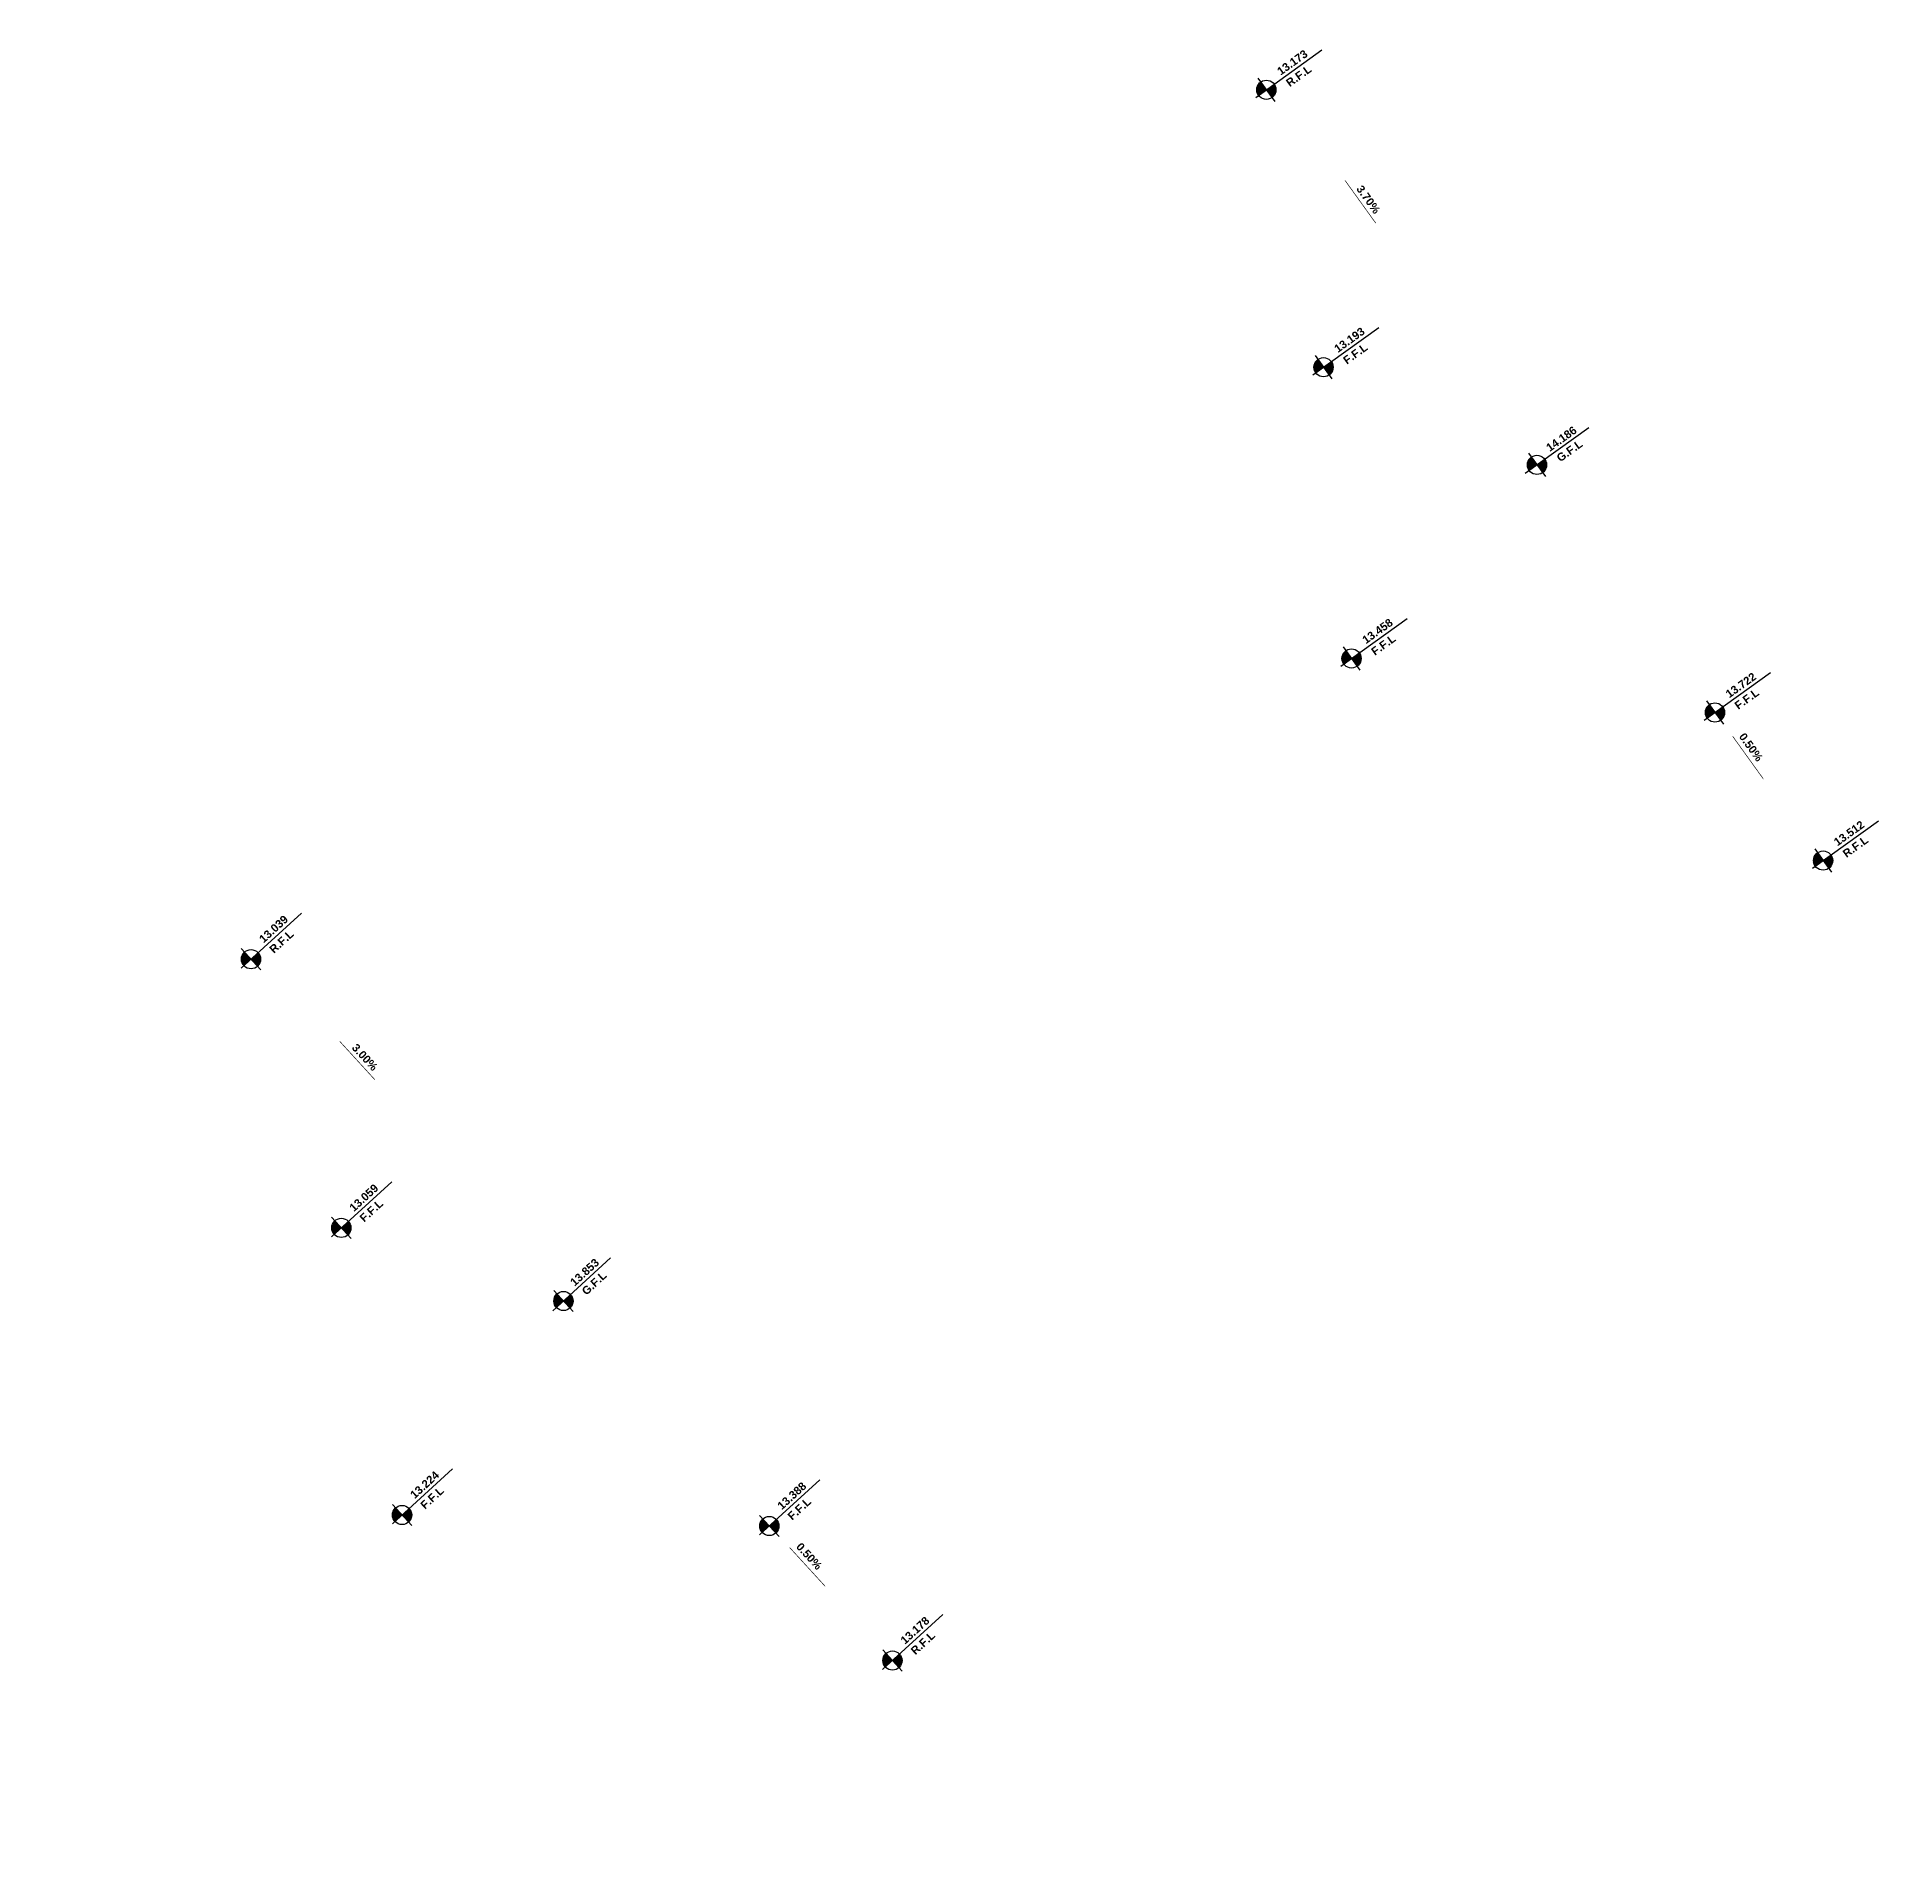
# Model space of a CAD drawing. Extents: x 406735 to 407516, y 2905844 to 2906372.
# Drawn here: x 407009 to 407066.8, y 2906275.4 to 2906332.3 of the extents above; entities that cross this region are included whole.
import ezdxf
from ezdxf.enums import TextEntityAlignment as Align

# ---------------------------------------------------------------- set-up
doc = ezdxf.new("R2010")
doc.units = 0
doc.layers.add('L-ANNO-TEXT', color=50, linetype='Continuous')
doc.styles.add('DIM-2_$0$DIM&GRADING 44$0$EN-SB', font='swissb.ttf')
pattern_1 = [(270, (-0.021753, 30.431604), (0.01875, -2e-18), [])]
pattern_2 = [(270, (-3.633855, 22.349622), (0.01875, -2e-18), [])]
pattern_3 = [(270, (-9e-11, 6.449622), (0.01875, -2e-18), [])]
pattern_4 = [(270, (0.042924, 0.719622), (0.01875, -2e-18), [])]
pattern_5 = [(270, (0, 15.979406), (0.01875, -2e-18), [])]
pattern_6 = [(270, (-8.233908, 14.44981), (0.01875, -2e-18), [])]
pattern_7 = [(270, (0.007282, 30.449622), (0.01875, -2e-18), [])]
pattern_8 = [(270, (-3.579874, 22.349622), (0.01875, -2e-18), [])]
pattern_9 = [(270, (-7e-11, 6.449622), (0.01875, -2e-18), [])]
pattern_10 = [(270, (1e-09, 0.749622), (0.01875, -2e-18), [])]

# ---------------------------------------------------------------- blocks, each defined once
blk = doc.blocks.new('*U50')
h = blk.add_hatch()
h.set_pattern_fill('ANSI31', color=256, scale=0.15, angle=225, style=0)
h.set_pattern_definition(pattern_1)
edge = h.paths.add_edge_path()
edge.add_line((-0.322, 30.432), (-0.022, 30.432))
edge.add_line((-0.022, 30.432), (-0.022, 30.732))
edge.add_ellipse((-0.022, 30.432), major_axis=(-0.212, -0.212), ratio=1, start_angle=225, end_angle=315)
h = blk.add_hatch()
h.set_pattern_fill('ANSI31', color=256, scale=0.15, angle=225, style=0)
h.set_pattern_definition(pattern_1)
edge = h.paths.add_edge_path()
edge.add_ellipse((-0.022, 30.432), major_axis=(-0.212, -0.212), ratio=1, start_angle=45, end_angle=135)
edge.add_line((0.278, 30.432), (-0.022, 30.432))
edge.add_line((-0.022, 30.432), (-0.022, 30.132))
h = blk.add_hatch()
h.set_pattern_fill('ANSI31', color=256, scale=0.15, angle=225, style=0)
h.set_pattern_definition(pattern_2)
edge = h.paths.add_edge_path()
edge.add_line((-3.934, 22.35), (-3.634, 22.35))
edge.add_line((-3.634, 22.35), (-3.634, 22.65))
edge.add_ellipse((-3.634, 22.35), major_axis=(-0.212, -0.212), ratio=1, start_angle=225, end_angle=315)
h = blk.add_hatch()
h.set_pattern_fill('ANSI31', color=256, scale=0.15, angle=225, style=0)
h.set_pattern_definition(pattern_2)
edge = h.paths.add_edge_path()
edge.add_ellipse((-3.634, 22.35), major_axis=(-0.212, -0.212), ratio=1, start_angle=45, end_angle=135)
edge.add_line((-3.334, 22.35), (-3.634, 22.35))
edge.add_line((-3.634, 22.35), (-3.634, 22.05))
h = blk.add_hatch()
h.set_pattern_fill('ANSI31', color=256, scale=0.15, angle=225, style=0)
h.set_pattern_definition(pattern_5)
edge = h.paths.add_edge_path()
edge.add_line((-0.3, 15.979), (0, 15.979))
edge.add_line((0, 15.979), (0, 16.279))
edge.add_ellipse((0, 15.979), major_axis=(-0.212, -0.212), ratio=1, start_angle=225, end_angle=315)
h = blk.add_hatch()
h.set_pattern_fill('ANSI31', color=256, scale=0.15, angle=225, style=0)
h.set_pattern_definition(pattern_5)
edge = h.paths.add_edge_path()
edge.add_ellipse((0, 15.979), major_axis=(-0.212, -0.212), ratio=1, start_angle=45, end_angle=135)
edge.add_line((0.3, 15.979), (0, 15.979))
edge.add_line((0, 15.979), (0, 15.679))
h = blk.add_hatch()
h.set_pattern_fill('ANSI31', color=256, scale=0.15, angle=225, style=0)
h.set_pattern_definition(pattern_6)
edge = h.paths.add_edge_path()
edge.add_line((-8.534, 14.45), (-8.234, 14.45))
edge.add_line((-8.234, 14.45), (-8.234, 14.75))
edge.add_ellipse((-8.234, 14.45), major_axis=(-0.212, -0.212), ratio=1, start_angle=225, end_angle=315)
h = blk.add_hatch()
h.set_pattern_fill('ANSI31', color=256, scale=0.15, angle=225, style=0)
h.set_pattern_definition(pattern_6)
edge = h.paths.add_edge_path()
edge.add_ellipse((-8.234, 14.45), major_axis=(-0.212, -0.212), ratio=1, start_angle=45, end_angle=135)
edge.add_line((-7.934, 14.45), (-8.234, 14.45))
edge.add_line((-8.234, 14.45), (-8.234, 14.15))
h = blk.add_hatch()
h.set_pattern_fill('ANSI31', color=256, scale=0.15, angle=225, style=0)
h.set_pattern_definition(pattern_3)
edge = h.paths.add_edge_path()
edge.add_line((-0.3, 6.45), (0, 6.45))
edge.add_line((0, 6.45), (0, 6.75))
edge.add_ellipse((0, 6.45), major_axis=(-0.212, -0.212), ratio=1, start_angle=225, end_angle=315)
h = blk.add_hatch()
h.set_pattern_fill('ANSI31', color=256, scale=0.15, angle=225, style=0)
h.set_pattern_definition(pattern_3)
edge = h.paths.add_edge_path()
edge.add_ellipse((0, 6.45), major_axis=(-0.212, -0.212), ratio=1, start_angle=45, end_angle=135)
edge.add_line((0.3, 6.45), (0, 6.45))
edge.add_line((0, 6.45), (0, 6.15))
h = blk.add_hatch()
h.set_pattern_fill('ANSI31', color=256, scale=0.15, angle=225, style=0)
h.set_pattern_definition(pattern_4)
edge = h.paths.add_edge_path()
edge.add_line((-0.257, 0.72), (0.043, 0.72))
edge.add_line((0.043, 0.72), (0.043, 1.02))
edge.add_ellipse((0.043, 0.72), major_axis=(-0.212, -0.212), ratio=1, start_angle=225, end_angle=315)
h = blk.add_hatch()
h.set_pattern_fill('ANSI31', color=256, scale=0.15, angle=225, style=0)
h.set_pattern_definition(pattern_4)
edge = h.paths.add_edge_path()
edge.add_ellipse((0.043, 0.72), major_axis=(-0.212, -0.212), ratio=1, start_angle=45, end_angle=135)
edge.add_line((0.343, 0.72), (0.043, 0.72))
edge.add_line((0.043, 0.72), (0.043, 0.42))
for p, q in [((-0.022, 30.882, 0), (-0.022, 29.982, 0)), ((-0.434, 30.432, 0), (2.113, 30.432, 0)), ((-3.634, 22.8, 0), (-3.634, 21.9, 0)), ((-4.046, 22.35, 0), (-1.499, 22.35, 0)), ((0, 16.429, 0), (0, 15.529, 0)), ((-0.45, 15.979, 0), (1.995, 15.979, 0)), ((-8.234, 14.9, 0), (-8.234, 14, 0)), ((-8.646, 14.45, 0), (-6.099, 14.45, 0)), ((-0.413, 6.45, 0), (2.135, 6.45, 0)), ((0, 6.9, 0), (0, 6, 0)), ((0.043, 1.17, 0), (0.043, 0.27, 0)), ((-0.37, 0.72, 0), (2.178, 0.72, 0))]:
    blk.add_line(p, q)
at = {"elevation": 0}
for points in [[(0.32, 25.054, 0.02, 0.02, 0), (0.32, 26.341, 0.1, 0, 0), (0.32, 26.725, 0, 0, 0)], [(0.016, 5.523, 0.02, 0.02, 0), (0.016, 4.236, 0.1, 0, 0), (0.016, 3.851, 0, 0, 0)]]:
    blk.add_lwpolyline(points, format="xyseb", dxfattribs=at)
for centre in [(-0.022, 30.432, 0), (-3.634, 22.35, 0), (0, 15.979, 0), (-8.234, 14.45, 0), (0, 6.45, 0), (0.043, 0.72, 0)]:
    blk.add_circle(centre, 0.3)
at = {"layer": 'L-ANNO-TEXT', "char_height": 0.25, "attachment_point": 1, "style": 'DIM-2_$0$DIM&GRADING 44$0$EN-SB'}
for s, insert in [('R.F.L', (0.617, 30.321)), ('F.F.L', (-2.995, 22.239)), ('G.F.L', (0.639, 15.868)), ('F.F.L', (-7.595, 14.339)), ('F.F.L', (0.639, 6.339)), ('R.F.L', (0.682, 0.609))]:
    blk.add_mtext_dynamic_manual_height_columns(s, width=0.67373, gutter_width=12.5, heights=[0], dxfattribs=dict(at, insert=insert))
at = {"layer": 'L-ANNO-TEXT', "style": 'DIM-2_$0$DIM&GRADING 44$0$EN-SB'}
for tag, p in [('L7', (0.601, 30.529, 0)), ('L6', (-3.012, 22.447, 0)), ('SIDE-L', (-7.612, 14.547, 0)), ('L2', (0.622, 6.547, 0)), ('L1', (0.665, 0.817, 0))]:
    blk.add_attdef(tag, p, '', height=0.25, rotation=360, dxfattribs=at)
for tag, p in [('L5', (0.439, 25.294, 0)), ('L3', (0.158, 4.417, 0))]:
    blk.add_attdef(tag, text='', height=0.25, rotation=270, dxfattribs=at).set_placement(p, align=Align.RIGHT)
at = {"layer": 'L-ANNO-TEXT', "style": 'DIM-2_$0$DIM&GRADING 44$0$EN-SB', "flags": 8}
blk.add_attdef('L4', (0.561, 16.072, 0), '', height=0.25, rotation=0, dxfattribs=at)
blk = doc.blocks.new('*U49')
h = blk.add_hatch()
h.set_pattern_fill('ANSI31', color=256, scale=0.15, angle=225, style=0)
h.set_pattern_definition(pattern_7)
edge = h.paths.add_edge_path()
edge.add_line((-0.293, 30.45), (0.007, 30.45))
edge.add_line((0.007, 30.45), (0.007, 30.75))
edge.add_ellipse((0.007, 30.45), major_axis=(-0.212, -0.212), ratio=1, start_angle=225, end_angle=315)
h = blk.add_hatch()
h.set_pattern_fill('ANSI31', color=256, scale=0.15, angle=225, style=0)
h.set_pattern_definition(pattern_7)
edge = h.paths.add_edge_path()
edge.add_ellipse((0.007, 30.45), major_axis=(-0.212, -0.212), ratio=1, start_angle=45, end_angle=135)
edge.add_line((0.307, 30.45), (0.007, 30.45))
edge.add_line((0.007, 30.45), (0.007, 30.15))
h = blk.add_hatch()
h.set_pattern_fill('ANSI31', color=256, scale=0.15, angle=225, style=0)
h.set_pattern_definition(pattern_8)
edge = h.paths.add_edge_path()
edge.add_line((-3.88, 22.35), (-3.58, 22.35))
edge.add_line((-3.58, 22.35), (-3.58, 22.65))
edge.add_ellipse((-3.58, 22.35), major_axis=(-0.212, -0.212), ratio=1, start_angle=225, end_angle=315)
h = blk.add_hatch()
h.set_pattern_fill('ANSI31', color=256, scale=0.15, angle=225, style=0)
h.set_pattern_definition(pattern_8)
edge = h.paths.add_edge_path()
edge.add_ellipse((-3.58, 22.35), major_axis=(-0.212, -0.212), ratio=1, start_angle=45, end_angle=135)
edge.add_line((-3.28, 22.35), (-3.58, 22.35))
edge.add_line((-3.58, 22.35), (-3.58, 22.05))
h = blk.add_hatch()
h.set_pattern_fill('ANSI31', color=256, scale=0.15, angle=225, style=0)
h.set_pattern_definition(pattern_5)
edge = h.paths.add_edge_path()
edge.add_line((-0.3, 15.979), (0, 15.979))
edge.add_line((0, 15.979), (0, 16.279))
edge.add_ellipse((0, 15.979), major_axis=(-0.212, -0.212), ratio=1, start_angle=225, end_angle=315)
h = blk.add_hatch()
h.set_pattern_fill('ANSI31', color=256, scale=0.15, angle=225, style=0)
h.set_pattern_definition(pattern_5)
edge = h.paths.add_edge_path()
edge.add_ellipse((0, 15.979), major_axis=(-0.212, -0.212), ratio=1, start_angle=45, end_angle=135)
edge.add_line((0.3, 15.979), (0, 15.979))
edge.add_line((0, 15.979), (0, 15.679))
h = blk.add_hatch()
h.set_pattern_fill('ANSI31', color=256, scale=0.15, angle=225, style=0)
h.set_pattern_definition(pattern_6)
edge = h.paths.add_edge_path()
edge.add_line((-8.534, 14.45), (-8.234, 14.45))
edge.add_line((-8.234, 14.45), (-8.234, 14.75))
edge.add_ellipse((-8.234, 14.45), major_axis=(-0.212, -0.212), ratio=1, start_angle=225, end_angle=315)
h = blk.add_hatch()
h.set_pattern_fill('ANSI31', color=256, scale=0.15, angle=225, style=0)
h.set_pattern_definition(pattern_6)
edge = h.paths.add_edge_path()
edge.add_ellipse((-8.234, 14.45), major_axis=(-0.212, -0.212), ratio=1, start_angle=45, end_angle=135)
edge.add_line((-7.934, 14.45), (-8.234, 14.45))
edge.add_line((-8.234, 14.45), (-8.234, 14.15))
h = blk.add_hatch()
h.set_pattern_fill('ANSI31', color=256, scale=0.15, angle=225, style=0)
h.set_pattern_definition(pattern_9)
edge = h.paths.add_edge_path()
edge.add_line((-0.3, 6.45), (0, 6.45))
edge.add_line((0, 6.45), (0, 6.75))
edge.add_ellipse((0, 6.45), major_axis=(-0.212, -0.212), ratio=1, start_angle=225, end_angle=315)
h = blk.add_hatch()
h.set_pattern_fill('ANSI31', color=256, scale=0.15, angle=225, style=0)
h.set_pattern_definition(pattern_9)
edge = h.paths.add_edge_path()
edge.add_ellipse((0, 6.45), major_axis=(-0.212, -0.212), ratio=1, start_angle=45, end_angle=135)
edge.add_line((0.3, 6.45), (0, 6.45))
edge.add_line((0, 6.45), (0, 6.15))
h = blk.add_hatch()
h.set_pattern_fill('ANSI31', color=256, scale=0.15, angle=225, style=0)
h.set_pattern_definition(pattern_10)
edge = h.paths.add_edge_path()
edge.add_line((-0.3, 0.75), (0, 0.75))
edge.add_line((0, 0.75), (0, 1.05))
edge.add_ellipse((0, 0.75), major_axis=(-0.212, -0.212), ratio=1, start_angle=225, end_angle=315)
h = blk.add_hatch()
h.set_pattern_fill('ANSI31', color=256, scale=0.15, angle=225, style=0)
h.set_pattern_definition(pattern_10)
edge = h.paths.add_edge_path()
edge.add_ellipse((0, 0.75), major_axis=(-0.212, -0.212), ratio=1, start_angle=45, end_angle=135)
edge.add_line((0.3, 0.75), (0, 0.75))
edge.add_line((0, 0.75), (0, 0.45))
for p, q in [((0.007, 30.9, 0), (0.007, 30, 0)), ((-0.405, 30.45, 0), (2.142, 30.45, 0)), ((-3.58, 22.8, 0), (-3.58, 21.9, 0)), ((-3.992, 22.35, 0), (-1.445, 22.35, 0)), ((0, 16.429, 0), (0, 15.529, 0)), ((-0.45, 15.979, 0), (1.995, 15.979, 0)), ((-8.234, 14.9, 0), (-8.234, 14, 0)), ((-8.646, 14.45, 0), (-6.099, 14.45, 0)), ((-0.413, 6.45, 0), (2.135, 6.45, 0)), ((0, 6.9, 0), (0, 6, 0)), ((0, 1.2, 0), (0, 0.3, 0)), ((-0.413, 0.75, 0), (2.135, 0.75, 0))]:
    blk.add_line(p, q)
at = {"elevation": 0}
for points in [[(0.32, 25.054, 0.02, 0.02, 0), (0.32, 26.341, 0.1, 0, 0), (0.32, 26.725, 0, 0, 0)], [(0.016, 5.523, 0.02, 0.02, 0), (0.016, 4.236, 0.1, 0, 0), (0.016, 3.851, 0, 0, 0)]]:
    blk.add_lwpolyline(points, format="xyseb", dxfattribs=at)
for centre in [(0.007, 30.45, 0), (-3.58, 22.35, 0), (0, 15.979, 0), (-8.234, 14.45, 0), (0, 6.45, 0), (0, 0.75, 0)]:
    blk.add_circle(centre, 0.3)
at = {"layer": 'L-ANNO-TEXT', "char_height": 0.25, "attachment_point": 1, "style": 'DIM-2_$0$DIM&GRADING 44$0$EN-SB'}
for s, insert in [('R.F.L', (0.646, 30.339)), ('F.F.L', (-2.941, 22.239)), ('G.F.L', (0.639, 15.868)), ('F.F.L', (-7.595, 14.339)), ('F.F.L', (0.639, 6.339)), ('R.F.L', (0.639, 0.639))]:
    blk.add_mtext_dynamic_manual_height_columns(s, width=0.67373, gutter_width=12.5, heights=[0], dxfattribs=dict(at, insert=insert))
at = {"layer": 'L-ANNO-TEXT', "style": 'DIM-2_$0$DIM&GRADING 44$0$EN-SB'}
for tag, p in [('L7', (0.63, 30.547, 0)), ('L6', (-2.958, 22.447, 0)), ('SIDE-L', (-7.612, 14.547, 0)), ('L2', (0.622, 6.547, 0)), ('L1', (0.622, 0.847, 0))]:
    blk.add_attdef(tag, p, '', height=0.25, rotation=360, dxfattribs=at)
for tag, p in [('L5', (0.439, 25.294, 0)), ('L3', (0.158, 4.417, 0))]:
    blk.add_attdef(tag, text='', height=0.25, rotation=270, dxfattribs=at).set_placement(p, align=Align.RIGHT)
at = {"layer": 'L-ANNO-TEXT', "style": 'DIM-2_$0$DIM&GRADING 44$0$EN-SB', "flags": 8}
blk.add_attdef('L4', (0.561, 16.072, 0), '', height=0.25, rotation=0, dxfattribs=at)

msp = doc.modelspace()

# ---------------------------------------------------------------- block references
at = {"extrusion": (6.79532e-08, 4.88554e-08, 1)}
ref = msp.add_blockref('*U50', (407065.185, 2906305.959, 0.17), dxfattribs=dict(at, rotation=35.71448542348903))
ref.add_attrib('SIDE-L', '13.458', (407050.513, 2906313.327, 0.17), dxfattribs={"layer": 'L-ANNO-TEXT', "extrusion": (6.79532e-08, 4.88554e-08, 1), "height": 0.25, "rotation": 35.71448, "style": 'DIM-2_$0$DIM&GRADING 44$0$EN-SB'})
ref.add_attrib('L5', '3.70%', dxfattribs={"layer": 'L-ANNO-TEXT', "extrusion": (6.79532e-08, 4.88554e-08, 1), "height": 0.25, "rotation": 305.71449, "style": 'DIM-2_$0$DIM&GRADING 44$0$EN-SB', "flags": 8}).set_placement((407050.777, 2906326.752, 0.17), align=Align.RIGHT)
ref.add_attrib('L1', '13.512', (407065.249, 2906307.011, 0.17), dxfattribs={"layer": 'L-ANNO-TEXT', "extrusion": (6.79532e-08, 4.88554e-08, 1), "height": 0.25, "rotation": 35.71448, "style": 'DIM-2_$0$DIM&GRADING 44$0$EN-SB'})
ref.add_attrib('L2', '13.722', (407061.869, 2906311.638, 0.17), dxfattribs={"layer": 'L-ANNO-TEXT', "extrusion": (6.79532e-08, 4.88554e-08, 1), "height": 0.25, "rotation": 35.71448, "style": 'DIM-2_$0$DIM&GRADING 44$0$EN-SB'})
ref.add_attrib('L4', '14.186', (407056.259, 2906319.336, 0.17), dxfattribs={"layer": 'L-ANNO-TEXT', "extrusion": (6.79532e-08, 4.88554e-08, 1), "height": 0.25, "rotation": 35.71449, "style": 'DIM-2_$0$DIM&GRADING 44$0$EN-SB'})
ref.add_attrib('L3', '0.50%', dxfattribs={"layer": 'L-ANNO-TEXT', "extrusion": (6.79532e-08, 4.88554e-08, 1), "height": 0.25, "rotation": 305.71449, "style": 'DIM-2_$0$DIM&GRADING 44$0$EN-SB'}).set_placement((407062.735, 2906309.638, 0.17), align=Align.RIGHT)
ref.add_attrib('L6', '13.193', (407049.637, 2906322.427, 0.17), dxfattribs={"layer": 'L-ANNO-TEXT', "extrusion": (6.79532e-08, 4.88554e-08, 1), "height": 0.25, "rotation": 35.71448, "style": 'DIM-2_$0$DIM&GRADING 44$0$EN-SB'})
ref.add_attrib('L7', '13.173', (407047.852, 2906331.097, 0.17), dxfattribs={"layer": 'L-ANNO-TEXT', "extrusion": (6.79532e-08, 4.88554e-08, 1), "height": 0.25, "rotation": 35.71448, "style": 'DIM-2_$0$DIM&GRADING 44$0$EN-SB'})
at = {"extrusion": (5.96797e-08, 5.4602e-08, 1)}
ref = msp.add_blockref('*U49', (407036.222, 2906281.017, 0.183), dxfattribs=dict(at, rotation=42.45595057442316))
ref.add_attrib('SIDE-L', '13.224', (407020.787, 2906286.611, 0.183), dxfattribs={"layer": 'L-ANNO-TEXT', "extrusion": (5.96797e-08, 5.4602e-08, 1), "height": 0.25, "rotation": 42.45595, "style": 'DIM-2_$0$DIM&GRADING 44$0$EN-SB'})
ref.add_attrib('L5', '3.00%', dxfattribs={"layer": 'L-ANNO-TEXT', "extrusion": (5.96797e-08, 5.4602e-08, 1), "height": 0.25, "rotation": 312.45595, "style": 'DIM-2_$0$DIM&GRADING 44$0$EN-SB', "flags": 8}).set_placement((407019.472, 2906299.975, 0.183), align=Align.RIGHT)
ref.add_attrib('L1', '13.178', (407036.11, 2906282.062, 0.183), dxfattribs={"layer": 'L-ANNO-TEXT', "extrusion": (5.96797e-08, 5.4602e-08, 1), "height": 0.25, "rotation": 42.45595, "style": 'DIM-2_$0$DIM&GRADING 44$0$EN-SB'})
ref.add_attrib('L2', '13.388', (407032.262, 2906286.267, 0.183), dxfattribs={"layer": 'L-ANNO-TEXT', "extrusion": (5.96797e-08, 5.4602e-08, 1), "height": 0.25, "rotation": 42.45595, "style": 'DIM-2_$0$DIM&GRADING 44$0$EN-SB'})
ref.add_attrib('L4', '13.853', (407025.787, 2906293.253, 0.183), dxfattribs={"layer": 'L-ANNO-TEXT', "extrusion": (5.96797e-08, 5.4602e-08, 1), "height": 0.25, "rotation": 42.45595, "style": 'DIM-2_$0$DIM&GRADING 44$0$EN-SB'})
ref.add_attrib('L3', '0.50%', dxfattribs={"layer": 'L-ANNO-TEXT', "extrusion": (5.96797e-08, 5.4602e-08, 1), "height": 0.25, "rotation": 312.45595, "style": 'DIM-2_$0$DIM&GRADING 44$0$EN-SB'}).set_placement((407033.357, 2906284.383, 0.183), align=Align.RIGHT)
ref.add_attrib('L6', '13.059', (407018.888, 2906295.581, 0.183), dxfattribs={"layer": 'L-ANNO-TEXT', "extrusion": (5.96797e-08, 5.4602e-08, 1), "height": 0.25, "rotation": 42.45595, "style": 'DIM-2_$0$DIM&GRADING 44$0$EN-SB'})
ref.add_attrib('L7', '13.039', (407016.067, 2906303.979, 0.183), dxfattribs={"layer": 'L-ANNO-TEXT', "extrusion": (5.96797e-08, 5.4602e-08, 1), "height": 0.25, "rotation": 42.45595, "style": 'DIM-2_$0$DIM&GRADING 44$0$EN-SB'})

doc.saveas('drawing.dxf')
